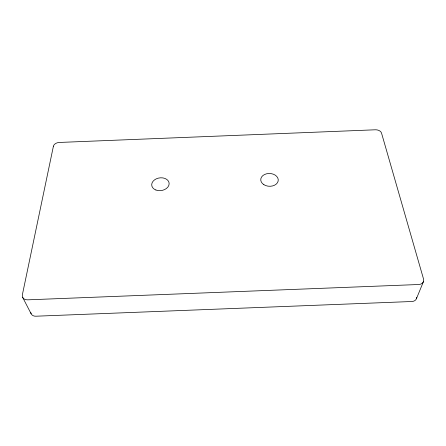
<?xml version="1.0" encoding="UTF-8"?>
<svg xmlns="http://www.w3.org/2000/svg" width="446" height="446" viewBox="0 0 446 446"><rect width="100%" height="100%" fill="white"/><g stroke="black" fill="none" stroke-linecap="round" stroke-linejoin="round"><path stroke-width="0.67" d="M416.43 298.703L423.438 281.643M22.657 297.359L31.131 313.778M416.698 297.426A6.372 4.934 21.9 0 1 411.875 301.507L35.864 316.214A6.361 4.917 -26.8 0 1 30.78 312.529M53.408 146.21L22.378 294.717A6.612 5.006 -25.6 0 0 27.546 299.84L418.722 284.509A6.629 5.029 20.7 0 0 423.522 278.979L381.525 133.07A5.263 3.462 8.9 0 0 375.409 129.786L59.24 142.452A5.252 3.451 -13.7 0 0 53.408 146.21M263.881 184.689A8.764 6.4 2.3 0 0 278.131 181.148A8.764 6.4 2.3 0 0 266.496 173.812A8.764 6.4 2.3 0 0 263.881 184.689M155.871 189.996A8.764 6.389 -8 0 0 169.145 183.819A8.764 6.389 -8 0 0 156.245 178.863A8.764 6.389 -8 0 0 155.871 189.996"/></g></svg>
